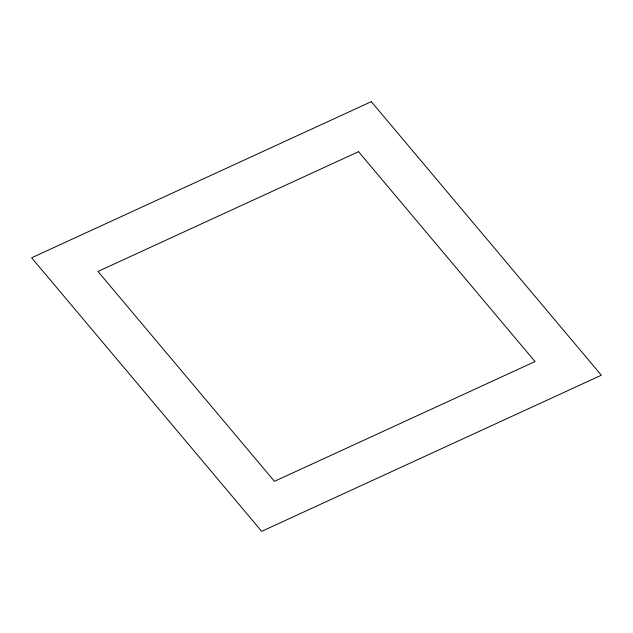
<?xml version="1.0" encoding="UTF-8"?>
<svg xmlns="http://www.w3.org/2000/svg" width="633" height="633" viewBox="0 0 633 633"><rect width="100%" height="100%" fill="white"/><g stroke="black" fill="none" stroke-linecap="round" stroke-linejoin="round"><path stroke-width="0.95" d="M371.31 101.66L31.65 257.781L261.69 531.34L601.35 375.219L371.31 101.66M358.547 151.675L97.965 271.446L274.453 481.325L535.035 361.554L358.547 151.675"/></g></svg>
